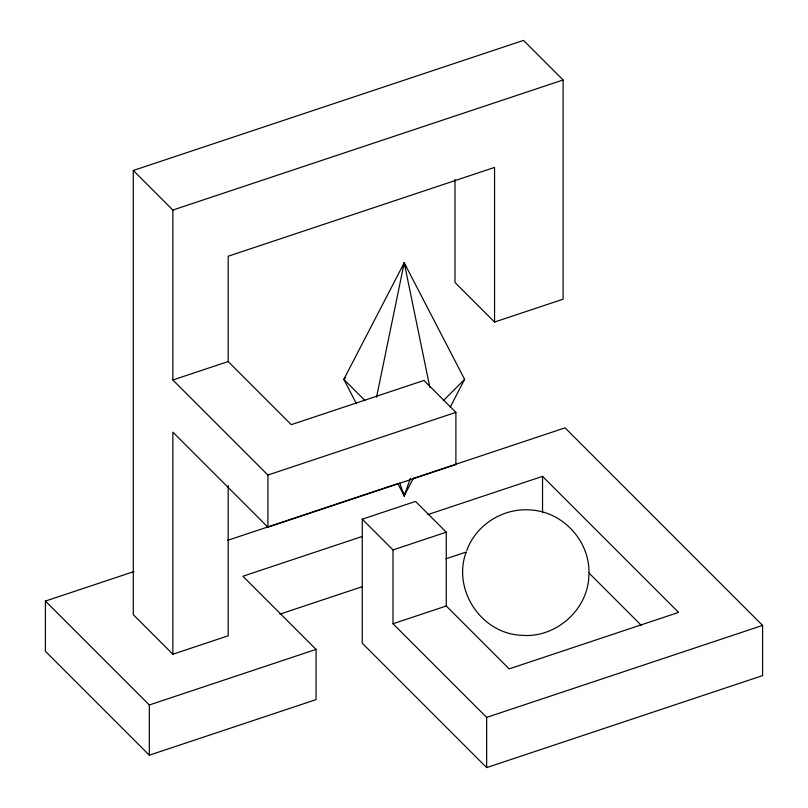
<?xml version="1.0" encoding="UTF-8"?>
<svg xmlns="http://www.w3.org/2000/svg" width="808" height="808" viewBox="0 0 808 808"><rect width="100%" height="100%" fill="white"/><g stroke="black" fill="none" stroke-linecap="round" stroke-linejoin="round"><path stroke-width="1.21" d="M588.891 574.468C588.78 609.434 555.641 638.663 521.17 635.26C481.356 633.512 452.318 590.002 466.075 552.359M376.548 397.223L404.212 262.772L464.61 379.356L450.238 407.111M404.717 493.476L404.212 495.94L397.889 483.729M402.556 267.509L404.212 262.772L405.869 267.509M410.424 478.195L404.212 495.94L399.667 482.921M466.731 550.672C475.932 524.705 503.313 507.666 530.533 509.979C562.52 511.585 589.507 540.582 588.971 572.68M413.413 478.174L404.212 495.94L403.455 492.244M345.592 377.578L343.814 379.356L356.469 403.788M443.299 400.677L464.61 379.356M228.179 485.628L228.179 635.795L172.862 654.238L133.29 614.666L133.29 170.478L523.523 40.4L563.095 79.972L563.095 299.192L494.557 322.038L454.995 282.477L454.995 179.396M133.29 170.478L172.862 210.05L563.095 79.972M172.862 210.05L172.862 379.992L228.179 361.55L291.284 424.665L423.958 380.447L455.894 412.373L455.894 464.529L267.913 527.19L172.862 432.139L172.862 654.238M172.862 379.992L267.913 475.043L455.894 412.373M362.287 536.451L242.905 576.245L316.059 649.4L316.059 699.617L149.308 755.197L45.41 651.298L45.41 601.071L134.007 571.539M227.401 540.411L397.425 483.74M412.989 478.548L565.055 427.856L762.59 625.402L762.59 675.619L486.648 767.6L362.257 643.208L362.257 519.18L415.524 501.425L446.279 532.179L446.279 605.99L509.161 668.873L678.569 612.403L542.542 476.366L427.937 514.565M362.257 519.18L393.011 549.935L446.279 532.179M279.911 614.13L362.287 586.679M445.844 558.823L466.135 552.056M45.41 601.071L149.308 704.98L316.059 649.4M393.011 549.935L393.011 623.746L446.279 605.99M393.011 623.746L486.648 717.383L762.59 625.402M588.769 572.822L641.229 625.281M365.135 400.677L343.814 379.356L404.212 262.772L429.846 387.355M542.542 476.366L542.542 512.777M494.557 322.038L494.557 167.428L228.179 256.227L228.179 361.55M486.648 717.383L486.648 767.6M267.913 475.043L267.913 527.19M149.308 704.98L149.308 755.197"/></g></svg>
